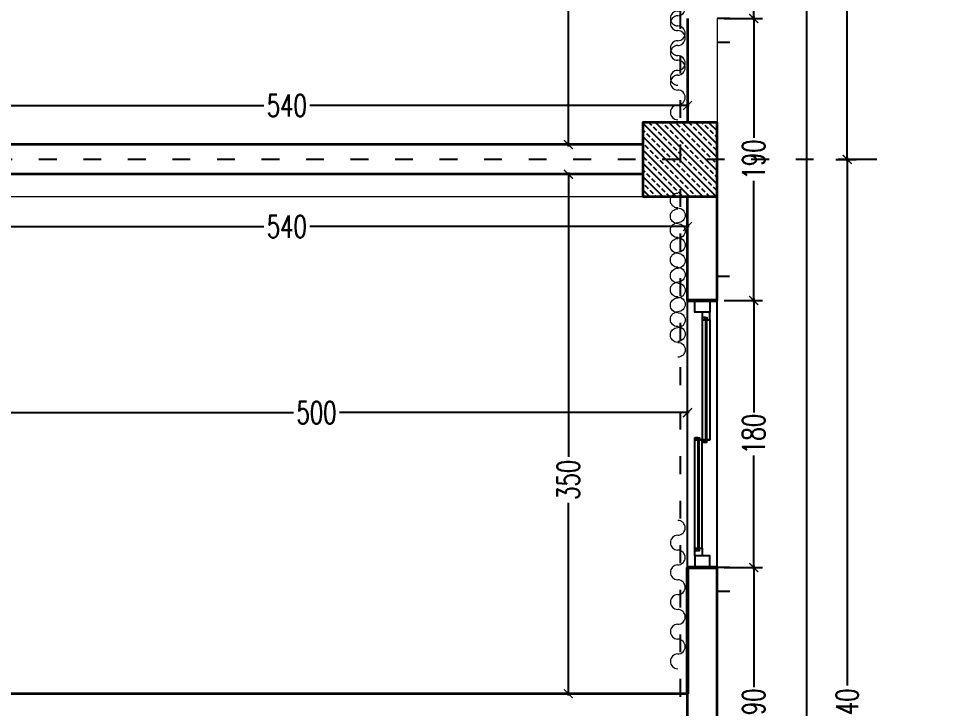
# Model space of a CAD drawing. Header units: centimetres. Extents: x -3207095 to 15275363, y -32656 to 4798027.
# Drawn here: x 693496 to 694117, y 4437584 to 4438049 of the extents above; entities that cross this region are included whole.
import ezdxf

# ---------------------------------------------------------------- set-up
doc = ezdxf.new("R2010")
doc.units = ezdxf.units.CM
doc.linetypes.add('ACAD_ISO03W100', pattern=[30, 12, -18])
doc.linetypes.add('DUZ', pattern=[500, 500])
doc.layers.get('0').update_dxf_attribs({"color": 1, "linetype": 'DUZ'})
for name, color, linetype in [('AGAC', 116, 'Continuous'), ('DIM', 1, 'DUZ'), ('KOLTAR_F', 145, 'Continuous'), ('PEN', 161, 'Continuous'), ('söve', 26, 'DUZ')]:
    doc.layers.add(name, color=color, linetype=linetype)
for name, color, linetype, lineweight in [('cam', 143, 'Continuous', 20), ('DUV', 220, 'Continuous', 50), ('DUVAR', 7, 'Continuous', 35), ('FE_PERDE', 205, 'Continuous', 15), ('gor25', 142, 'Continuous', 25), ('iç duvar', 7, 'Continuous', 50), ('KOLON_F', 3, 'Continuous', 35)]:
    doc.layers.add(name, color=color, linetype=linetype, lineweight=lineweight)
doc.styles.add('DIM', font='ROMANSTW.SHX', dxfattribs={"width": 0.7})
doc.dimstyles.new('1_100', dxfattribs={"dimtxt": 15, "dimasz": 6, "dimexe": 6, "dimexo": 0, "dimgap": 2, "dimtad": 0, "dimdec": 1, "dimzin": 11, "dimdsep": 46, "dimtxsty": 'DIM', "dimblk": 'ARCHTICK', "dimcen": 3, "dimdle": 1.25, "dimclrt": 2, "dimadec": 0, "dimazin": 0, "dimtfac": 1.25, "dimtdec": 1, "dimtix": 1, "dimtofl": 0, "dimtmove": 1, "dimatfit": 3, "dimldrblk": 'ARCHTICK', "dimfxl": 20, "dimfxlon": 1, "dimtolj": 1, "dimtzin": 0, "dimarcsym": 0})
pattern_1 = [(135, (5195369.399, 3777345.264), (-4.4901280605, -4.4901280605), []), (135, (5195369.399, 3777349.754), (-4.4901280605, -4.4901280605), [3.175, -1.5875])]

# ---------------------------------------------------------------- blocks, each defined once
blk = doc.blocks.new('GEN_BLOCK00601')
at = {"linetype": 'Continuous', "ltscale": 50}
for centre, start, end in [((50, 50), 0, 180), ((250, 50), 0, 180), ((450, 50), 0, 180), ((650, 50), 0, 180), ((850, 50), 0, 180), ((150, 50), 180, 0), ((350, 50), 180, 0), ((550, 50), 180, 0), ((750, 50), 180, 0), ((950, 50), 180, 0)]:
    blk.add_arc(centre, 50, start, end, dxfattribs=at)
for tag in ['Sfb', 'FLOOR']:
    blk.add_attdef(tag, (0, 0), '', height=1)
blk = doc.blocks.new('_ArchTick')
at = {"color": 0, "linetype": 'ByBlock', "const_width": 0.15}
blk.add_lwpolyline([(-0.5, -0.5), (0.5, 0.5)], dxfattribs=at)
blk = doc.blocks.new('*D4850')
at = {"layer": 'Defpoints', "color": 0, "linetype": 'Continuous', "lineweight": 5, "transparency": 16777216}
for p in [(693966.93, 4437678.74), (693991.56, 4437678.74), (693966.93, 4437488.74)]:
    blk.add_point(p, dxfattribs=at)
at = {"layer": 'DIM', "color": 0, "linetype": 'Continuous', "lineweight": -2, "transparency": 16777216}
for p, q in [((693971.56, 4437678.74), (693997.56, 4437678.74)), ((693991.56, 4437679.99), (693991.56, 4437598.24)), ((693991.56, 4437487.49), (693991.56, 4437569.24)), ((693971.56, 4437488.74), (693997.56, 4437488.74))]:
    blk.add_line(p, q, dxfattribs=at)
at = {"layer": 'DIM', "color": 0, "linetype": 'Continuous', "lineweight": -2, "transparency": 16777216, "xscale": 6, "yscale": 6, "zscale": 6}
for p, rotation in [((693991.56, 4437678.74), 90), ((693991.56, 4437488.74), 270)]:
    blk.add_blockref('_ArchTick', p, dxfattribs=dict(at, rotation=rotation))
at = {"layer": 'DIM', "color": 2, "linetype": 'Continuous', "lineweight": 5, "transparency": 16777216, "insert": (693991.56, 4437583.74), "char_height": 15, "attachment_point": 5, "rotation": 90, "style": 'DIM'}
blk.add_mtext('\\A1;190', dxfattribs=at)
blk = doc.blocks.new('*D4851')
at = {"layer": 'Defpoints', "color": 0, "linetype": 'Continuous', "lineweight": 5, "transparency": 16777216}
for p in [(693966.93, 4437858.74), (693991.56, 4437858.74), (693966.93, 4437678.74)]:
    blk.add_point(p, dxfattribs=at)
at = {"layer": 'DIM', "color": 0, "linetype": 'Continuous', "lineweight": -2, "transparency": 16777216}
for p, q in [((693971.56, 4437858.74), (693997.56, 4437858.74)), ((693991.56, 4437859.99), (693991.56, 4437783.24)), ((693991.56, 4437677.49), (693991.56, 4437754.24)), ((693971.56, 4437678.74), (693997.56, 4437678.74))]:
    blk.add_line(p, q, dxfattribs=at)
at = {"layer": 'DIM', "color": 0, "linetype": 'Continuous', "lineweight": -2, "transparency": 16777216, "xscale": 6, "yscale": 6, "zscale": 6}
for p, rotation in [((693991.56, 4437858.74), 90), ((693991.56, 4437678.74), 270)]:
    blk.add_blockref('_ArchTick', p, dxfattribs=dict(at, rotation=rotation))
at = {"layer": 'DIM', "color": 2, "linetype": 'Continuous', "lineweight": 5, "transparency": 16777216, "insert": (693991.56, 4437768.74), "char_height": 15, "attachment_point": 5, "rotation": 90, "style": 'DIM'}
blk.add_mtext('\\A1;180', dxfattribs=at)
blk = doc.blocks.new('*D4852')
at = {"layer": 'Defpoints', "color": 0, "linetype": 'Continuous', "lineweight": 5, "transparency": 16777216}
for p in [(693966.93, 4438048.74), (693991.56, 4438048.74), (693966.93, 4437858.74)]:
    blk.add_point(p, dxfattribs=at)
at = {"layer": 'DIM', "color": 0, "linetype": 'Continuous', "lineweight": -2, "transparency": 16777216}
for p, q in [((693991.56, 4438049.99), (693991.56, 4437968.24)), ((693971.56, 4438048.74), (693997.56, 4438048.74)), ((693991.56, 4437857.49), (693991.56, 4437939.24)), ((693971.56, 4437858.74), (693997.56, 4437858.74))]:
    blk.add_line(p, q, dxfattribs=at)
at = {"layer": 'DIM', "color": 0, "linetype": 'Continuous', "lineweight": -2, "transparency": 16777216, "xscale": 6, "yscale": 6, "zscale": 6}
for p, rotation in [((693991.56, 4438048.74), 90), ((693991.56, 4437858.74), 270)]:
    blk.add_blockref('_ArchTick', p, dxfattribs=dict(at, rotation=rotation))
at = {"layer": 'DIM', "color": 2, "linetype": 'Continuous', "lineweight": 5, "transparency": 16777216, "insert": (693991.56, 4437953.74), "char_height": 15, "attachment_point": 5, "rotation": 90, "style": 'DIM'}
blk.add_mtext('\\A1;190', dxfattribs=at)
blk = doc.blocks.new('*D4853')
at = {"layer": 'Defpoints', "color": 0, "linetype": 'Continuous', "lineweight": 5, "transparency": 16777216}
for p in [(693966.93, 4438228.74), (693991.56, 4438228.74), (693966.93, 4438048.74)]:
    blk.add_point(p, dxfattribs=at)
at = {"layer": 'DIM', "color": 0, "linetype": 'Continuous', "lineweight": -2, "transparency": 16777216}
for p, q in [((693991.56, 4438229.99), (693991.56, 4438153.24)), ((693971.56, 4438228.74), (693997.56, 4438228.74)), ((693991.56, 4438047.49), (693991.56, 4438124.24)), ((693971.56, 4438048.74), (693997.56, 4438048.74))]:
    blk.add_line(p, q, dxfattribs=at)
at = {"layer": 'DIM', "color": 0, "linetype": 'Continuous', "lineweight": -2, "transparency": 16777216, "xscale": 6, "yscale": 6, "zscale": 6}
for p, rotation in [((693991.56, 4438228.74), 90), ((693991.56, 4438048.74), 270)]:
    blk.add_blockref('_ArchTick', p, dxfattribs=dict(at, rotation=rotation))
at = {"layer": 'DIM', "color": 2, "linetype": 'Continuous', "lineweight": 5, "transparency": 16777216, "insert": (693991.56, 4438138.74), "char_height": 15, "attachment_point": 5, "rotation": 90, "style": 'DIM'}
blk.add_mtext('\\A1;180', dxfattribs=at)
blk = doc.blocks.new('*D4733')
at = {"layer": 'Defpoints', "color": 0, "linetype": 'Continuous', "lineweight": 5, "transparency": 16777216}
for p in [(694046.95, 4438693.74), (694054.55, 4437953.74), (694117.46, 4437953.74)]:
    blk.add_point(p, dxfattribs=at)
at = {"layer": 'DIM', "color": 0, "linetype": 'Continuous', "lineweight": -2, "transparency": 16777216}
for p, q in [((694046.95, 4438693.74), (694060.55, 4438693.74)), ((694054.55, 4438694.99), (694054.55, 4438339.24)), ((694054.55, 4437952.49), (694054.55, 4438308.24)), ((694074.55, 4437953.74), (694048.55, 4437953.74))]:
    blk.add_line(p, q, dxfattribs=at)
at = {"layer": 'DIM', "color": 0, "linetype": 'Continuous', "lineweight": -2, "transparency": 16777216, "xscale": 6, "yscale": 6, "zscale": 6}
for p, rotation in [((694054.55, 4438693.74), 90), ((694054.55, 4437953.74), 270)]:
    blk.add_blockref('_ArchTick', p, dxfattribs=dict(at, rotation=rotation))
at = {"layer": 'DIM', "color": 2, "linetype": 'Continuous', "lineweight": 5, "transparency": 16777216, "insert": (694054.55, 4438323.74), "char_height": 15, "attachment_point": 5, "rotation": 90, "style": 'DIM'}
blk.add_mtext('\\A1;740', dxfattribs=at)
blk = doc.blocks.new('*D4734')
at = {"layer": 'Defpoints', "color": 0, "linetype": 'Continuous', "lineweight": 5, "transparency": 16777216}
for p in [(694046.95, 4437953.74), (694046.95, 4437213.74), (694054.55, 4437213.74)]:
    blk.add_point(p, dxfattribs=at)
at = {"layer": 'DIM', "color": 0, "linetype": 'Continuous', "lineweight": -2, "transparency": 16777216}
for p, q in [((694046.95, 4437953.74), (694060.55, 4437953.74)), ((694054.55, 4437954.99), (694054.55, 4437599.24)), ((694054.55, 4437212.49), (694054.55, 4437568.24)), ((694046.95, 4437213.74), (694060.55, 4437213.74))]:
    blk.add_line(p, q, dxfattribs=at)
at = {"layer": 'DIM', "color": 0, "linetype": 'Continuous', "lineweight": -2, "transparency": 16777216, "xscale": 6, "yscale": 6, "zscale": 6}
for p, rotation in [((694054.55, 4437953.74), 90), ((694054.55, 4437213.74), 270)]:
    blk.add_blockref('_ArchTick', p, dxfattribs=dict(at, rotation=rotation))
at = {"layer": 'DIM', "color": 2, "linetype": 'Continuous', "lineweight": 5, "transparency": 16777216, "insert": (694054.55, 4437583.74), "char_height": 15, "attachment_point": 5, "rotation": 90, "style": 'DIM'}
blk.add_mtext('\\A1;740', dxfattribs=at)
blk = doc.blocks.new('*D4737')
at = {"layer": 'Defpoints', "color": 0, "linetype": 'Continuous', "lineweight": 5, "transparency": 16777216}
for p in [(693997.56, 4439758.74), (694027.41, 4439758.74), (693997.56, 4436818.74)]:
    blk.add_point(p, dxfattribs=at)
at = {"layer": 'DIM', "color": 0, "linetype": 'Continuous', "lineweight": -2, "transparency": 16777216}
for p, q in [((694007.41, 4439758.74), (694033.41, 4439758.74)), ((694027.41, 4439759.99), (694027.41, 4438309.24)), ((694027.41, 4436817.49), (694027.41, 4438268.24)), ((694007.41, 4436818.74), (694033.41, 4436818.74))]:
    blk.add_line(p, q, dxfattribs=at)
at = {"layer": 'DIM', "color": 0, "linetype": 'Continuous', "lineweight": -2, "transparency": 16777216, "xscale": 6, "yscale": 6, "zscale": 6}
for p, rotation in [((694027.41, 4439758.74), 90), ((694027.41, 4436818.74), 270)]:
    blk.add_blockref('_ArchTick', p, dxfattribs=dict(at, rotation=rotation))
at = {"layer": 'DIM', "color": 2, "linetype": 'Continuous', "lineweight": 5, "transparency": 16777216, "insert": (694027.41, 4438288.74), "char_height": 15, "attachment_point": 5, "rotation": 90, "style": 'DIM'}
blk.add_mtext('\\A1;2940', dxfattribs=at)
blk = doc.blocks.new('*D4610')
at = {"layer": 'Defpoints', "color": 0, "linetype": 'Continuous', "lineweight": 5, "transparency": 16777216}
for p in [(693916.93, 4438313.74), (693866.66, 4437963.74), (693906.1, 4437963.74)]:
    blk.add_point(p, dxfattribs=at)
at = {"layer": 'DIM', "color": 0, "linetype": 'Continuous', "lineweight": -2, "transparency": 16777216}
for p, q in [((693886.66, 4438313.74), (693860.66, 4438313.74)), ((693866.66, 4438314.99), (693866.66, 4438184.91)), ((693866.66, 4437962.49), (693866.66, 4438153.91)), ((693886.66, 4437963.74), (693860.66, 4437963.74))]:
    blk.add_line(p, q, dxfattribs=at)
at = {"layer": 'DIM', "color": 0, "linetype": 'Continuous', "lineweight": -2, "transparency": 16777216, "xscale": 6, "yscale": 6, "zscale": 6}
for p, rotation in [((693866.66, 4438313.74), 90), ((693866.66, 4437963.74), 270)]:
    blk.add_blockref('_ArchTick', p, dxfattribs=dict(at, rotation=rotation))
at = {"layer": 'DIM', "color": 2, "linetype": 'Continuous', "lineweight": 5, "transparency": 16777216, "insert": (693866.66, 4438169.41), "char_height": 15, "attachment_point": 5, "rotation": 90, "style": 'DIM'}
blk.add_mtext('\\A1;350', dxfattribs=at)
blk = doc.blocks.new('*D4611')
at = {"layer": 'Defpoints', "color": 0, "linetype": 'Continuous', "lineweight": 5, "transparency": 16777216}
for p in [(693906.1, 4437943.74), (693866.66, 4437593.74), (693906.1, 4437593.74)]:
    blk.add_point(p, dxfattribs=at)
at = {"layer": 'DIM', "color": 0, "linetype": 'Continuous', "lineweight": -2, "transparency": 16777216}
for p, q in [((693866.66, 4437944.99), (693866.66, 4437753.37)), ((693886.66, 4437943.74), (693860.66, 4437943.74)), ((693866.66, 4437592.49), (693866.66, 4437722.37)), ((693886.66, 4437593.74), (693860.66, 4437593.74))]:
    blk.add_line(p, q, dxfattribs=at)
at = {"layer": 'DIM', "color": 0, "linetype": 'Continuous', "lineweight": -2, "transparency": 16777216, "xscale": 6, "yscale": 6, "zscale": 6}
for p, rotation in [((693866.66, 4437943.74), 90), ((693866.66, 4437593.74), 270)]:
    blk.add_blockref('_ArchTick', p, dxfattribs=dict(at, rotation=rotation))
at = {"layer": 'DIM', "color": 2, "linetype": 'Continuous', "lineweight": 5, "transparency": 16777216, "insert": (693866.66, 4437737.87), "char_height": 15, "attachment_point": 5, "rotation": 90, "style": 'DIM'}
blk.add_mtext('\\A1;350', dxfattribs=at)
blk = doc.blocks.new('*D4659')
at = {"layer": 'Defpoints', "color": 0, "linetype": 'Continuous', "lineweight": 5, "transparency": 16777216}
for p in [(693406.93, 4437909.74), (693946.93, 4437908.52), (693946.93, 4437907.43)]:
    blk.add_point(p, dxfattribs=at)
at = {"layer": 'DIM', "color": 0, "linetype": 'Continuous', "lineweight": -2, "transparency": 16777216}
for p, q in [((693946.93, 4437907.43), (693946.93, 4437914.52)), ((693405.68, 4437908.52), (693661.43, 4437908.52)), ((693406.93, 4437909.74), (693406.93, 4437902.52)), ((693948.18, 4437908.52), (693692.43, 4437908.52))]:
    blk.add_line(p, q, dxfattribs=at)
at = {"layer": 'DIM', "color": 0, "linetype": 'Continuous', "lineweight": -2, "transparency": 16777216, "xscale": 6, "yscale": 6, "zscale": 6, "rotation": 180}
blk.add_blockref('_ArchTick', (693406.93, 4437908.52), dxfattribs=at)
at = {"layer": 'DIM', "color": 0, "linetype": 'Continuous', "lineweight": -2, "transparency": 16777216, "xscale": 6, "yscale": 6, "zscale": 6}
blk.add_blockref('_ArchTick', (693946.93, 4437908.52), dxfattribs=at)
at = {"layer": 'DIM', "color": 2, "linetype": 'Continuous', "lineweight": 5, "transparency": 16777216, "insert": (693676.93, 4437908.52), "char_height": 15, "attachment_point": 5, "style": 'DIM'}
blk.add_mtext('\\A1;540', dxfattribs=at)
blk = doc.blocks.new('*D4672')
at = {"layer": 'Defpoints', "color": 0, "linetype": 'Continuous', "lineweight": 5, "transparency": 16777216}
for p in [(693946.93, 4437783.16), (693446.93, 4437768.74), (693946.93, 4437768.74)]:
    blk.add_point(p, dxfattribs=at)
at = {"layer": 'DIM', "color": 0, "linetype": 'Continuous', "lineweight": -2, "transparency": 16777216}
for p, q in [((693446.93, 4437768.74), (693446.93, 4437789.16)), ((693946.93, 4437768.74), (693946.93, 4437789.16)), ((693445.68, 4437783.16), (693681.43, 4437783.16)), ((693948.18, 4437783.16), (693712.43, 4437783.16))]:
    blk.add_line(p, q, dxfattribs=at)
at = {"layer": 'DIM', "color": 0, "linetype": 'Continuous', "lineweight": -2, "transparency": 16777216, "xscale": 6, "yscale": 6, "zscale": 6, "rotation": 180}
blk.add_blockref('_ArchTick', (693446.93, 4437783.16), dxfattribs=at)
at = {"layer": 'DIM', "color": 0, "linetype": 'Continuous', "lineweight": -2, "transparency": 16777216, "xscale": 6, "yscale": 6, "zscale": 6}
blk.add_blockref('_ArchTick', (693946.93, 4437783.16), dxfattribs=at)
at = {"layer": 'DIM', "color": 2, "linetype": 'Continuous', "lineweight": 5, "transparency": 16777216, "insert": (693696.93, 4437783.16), "char_height": 15, "attachment_point": 5, "style": 'DIM'}
blk.add_mtext('\\A1;500', dxfattribs=at)
blk = doc.blocks.new('*D4906')
at = {"layer": 'Defpoints', "color": 0, "linetype": 'Continuous', "lineweight": 5, "transparency": 16777216}
for p in [(693406.93, 4437990.08), (693946.93, 4437990.08), (693946.93, 4437990.08)]:
    blk.add_point(p, dxfattribs=at)
at = {"layer": 'DIM', "color": 0, "linetype": 'Continuous', "lineweight": -2, "transparency": 16777216}
for p, q in [((693406.93, 4437990.08), (693406.93, 4437996.08)), ((693946.93, 4437990.08), (693946.93, 4437996.08)), ((693405.68, 4437990.08), (693661.43, 4437990.08)), ((693948.18, 4437990.08), (693692.43, 4437990.08))]:
    blk.add_line(p, q, dxfattribs=at)
at = {"layer": 'DIM', "color": 0, "linetype": 'Continuous', "lineweight": -2, "transparency": 16777216, "xscale": 6, "yscale": 6, "zscale": 6, "rotation": 180}
blk.add_blockref('_ArchTick', (693406.93, 4437990.08), dxfattribs=at)
at = {"layer": 'DIM', "color": 0, "linetype": 'Continuous', "lineweight": -2, "transparency": 16777216, "xscale": 6, "yscale": 6, "zscale": 6}
blk.add_blockref('_ArchTick', (693946.93, 4437990.08), dxfattribs=at)
at = {"layer": 'DIM', "color": 2, "linetype": 'Continuous', "lineweight": 5, "transparency": 16777216, "insert": (693676.93, 4437990.08), "char_height": 15, "attachment_point": 5, "style": 'DIM'}
blk.add_mtext('\\A1;540', dxfattribs=at)

msp = doc.modelspace()

# ---------------------------------------------------------------- hatches: boundary and pattern name
at = {"layer": 'KOLTAR_F'}
h = msp.add_hatch(dxfattribs=at)
h.set_pattern_fill('ANSI33', color=256, angle=90, style=0)
h.set_pattern_definition(pattern_1)
h.paths.add_polyline_path([(693966.93, 4437928.74), (693966.93, 4437978.74), (693916.93, 4437978.74), (693916.93, 4437928.74)])
h = msp.add_hatch(dxfattribs=at)
h.set_pattern_fill('ANSI33', color=256, angle=90, style=0)
h.set_pattern_definition(pattern_1)
h.paths.add_polyline_path([(693966.93, 4437928.74), (693966.93, 4437978.74), (693916.93, 4437978.74), (693916.93, 4437928.74)])
h = msp.add_hatch(dxfattribs=at)
h.set_pattern_fill('ANSI33', color=256, angle=90, style=0)
h.set_pattern_definition(pattern_1)
h.paths.add_polyline_path([(693966.93, 4437928.74), (693966.93, 4437978.74), (693916.93, 4437978.74), (693916.93, 4437928.74)])
h = msp.add_hatch(dxfattribs=at)
h.set_pattern_fill('ANSI33', color=256, angle=90, style=0)
h.set_pattern_definition(pattern_1)
h.paths.add_polyline_path([(693966.93, 4437928.74), (693966.93, 4437978.74), (693916.93, 4437978.74), (693916.93, 4437928.74)])

# ---------------------------------------------------------------- linework, layer by layer
at = {"color": 232, "linetype": 'ACAD_ISO03W100'}
for p, q in [((693941.93, 4439853.74), (693941.93, 4436723.74)), ((694061.93, 4437953.74), (690121.93, 4437953.74))]:
    msp.add_line(p, q, dxfattribs=at)
at = {"layer": 'AGAC'}
for p, q in [((693946.93, 4437678.74), (693946.93, 4437858.74)), ((693946.93, 4437678.74), (693946.93, 4437858.74)), ((693966.93, 4437678.74), (693966.93, 4437858.74)), ((693966.93, 4437678.74), (693966.93, 4437858.74))]:
    msp.add_line(p, q, dxfattribs=at)
at = {"layer": 'cam'}
for p, q in [((693958.93, 4437847.24), (693958.93, 4437763.24)), ((693958.93, 4437847.24), (693958.93, 4437763.24)), ((693959.43, 4437847.24), (693959.43, 4437763.24)), ((693959.43, 4437847.24), (693959.43, 4437763.24)), ((693959.93, 4437847.24), (693959.93, 4437763.24)), ((693959.93, 4437847.24), (693959.93, 4437763.24)), ((693953.93, 4437690.24), (693953.93, 4437766.24)), ((693953.93, 4437690.24), (693953.93, 4437766.24)), ((693954.43, 4437690.24), (693954.43, 4437766.24)), ((693954.43, 4437690.24), (693954.43, 4437766.24)), ((693954.93, 4437690.24), (693954.93, 4437766.24)), ((693954.93, 4437690.24), (693954.93, 4437766.24))]:
    msp.add_line(p, q, dxfattribs=at)
at = {"layer": 'DUV'}
for p, q in [((693946.93, 4437858.74), (693966.93, 4437858.74)), ((693946.93, 4437858.74), (693966.93, 4437858.74)), ((693946.93, 4437858.74), (693966.93, 4437858.74)), ((693946.93, 4437858.74), (693966.93, 4437858.74)), ((693946.93, 4437678.74), (693966.93, 4437678.74)), ((693946.93, 4437678.74), (693946.93, 4437593.74)), ((693946.93, 4437678.74), (693966.93, 4437678.74)), ((693946.93, 4437678.74), (693966.93, 4437678.74)), ((693946.93, 4437678.74), (693966.93, 4437678.74))]:
    msp.add_line(p, q, dxfattribs=at)
at = {"layer": 'DUVAR'}
for p, q in [((693946.93, 4438048.74), (693946.93, 4437978.74)), ((693946.93, 4438048.74), (693946.93, 4437978.74)), ((693916.93, 4437963.74), (693446.93, 4437963.74)), ((693916.93, 4437943.74), (693446.93, 4437943.74)), ((693946.93, 4437858.74), (693946.93, 4437928.74)), ((693946.93, 4437858.74), (693946.93, 4437928.74)), ((693966.93, 4437858.74), (693966.93, 4437928.74)), ((693966.93, 4437858.74), (693966.93, 4437928.74)), ((693946.93, 4437858.74), (693966.93, 4437858.74)), ((693946.93, 4437858.74), (693966.93, 4437858.74)), ((693946.93, 4437678.74), (693966.93, 4437678.74)), ((693946.93, 4437488.74), (693946.93, 4437678.74)), ((693946.93, 4437593.74), (693946.93, 4437678.74)), ((693946.93, 4437678.74), (693966.93, 4437678.74)), ((693966.93, 4437488.74), (693966.93, 4437678.74)), ((693946.93, 4437593.74), (693446.93, 4437593.74))]:
    msp.add_line(p, q, dxfattribs=at)
at = {"layer": 'gor25'}
for p, q in [((693956.93, 4437845.74), (693956.93, 4437764.74)), ((693956.93, 4437845.74), (693956.93, 4437764.74)), ((693961.93, 4437845.74), (693961.93, 4437764.74)), ((693961.93, 4437845.74), (693961.93, 4437764.74)), ((693951.93, 4437691.74), (693951.93, 4437764.74)), ((693951.93, 4437691.74), (693951.93, 4437764.74)), ((693956.93, 4437691.74), (693956.93, 4437764.74)), ((693956.93, 4437691.74), (693956.93, 4437764.74))]:
    msp.add_line(p, q, dxfattribs=at)
at = {"layer": 'iç duvar', "color": 7, "lineweight": 18}
for p, q in [((693966.93, 4438048.74), (693966.93, 4437978.74)), ((693966.93, 4438048.74), (693966.93, 4437978.74)), ((693966.93, 4437488.74), (693966.93, 4437678.74))]:
    msp.add_line(p, q, dxfattribs=at)
at = {"layer": 'iç duvar', "color": 252, "linetype": 'Continuous', "lineweight": 5, "true_color": 0x939598}
msp.add_line((693446.93, 4437928.74), (693916.93, 4437928.74), dxfattribs=at)
at = {"layer": 'KOLON_F'}
msp.add_lwpolyline([(693966.93, 4437928.74), (693966.93, 4437978.74), (693916.93, 4437978.74), (693916.93, 4437928.74)], close=True, dxfattribs=at)
msp.add_lwpolyline([(693966.93, 4437928.74), (693966.93, 4437978.74), (693916.93, 4437978.74), (693916.93, 4437928.74)], close=True, dxfattribs=at)
msp.add_lwpolyline([(693966.93, 4437928.74), (693966.93, 4437978.74), (693916.93, 4437978.74), (693916.93, 4437928.74)], close=True, dxfattribs=at)
msp.add_lwpolyline([(693966.93, 4437928.74), (693966.93, 4437978.74), (693916.93, 4437978.74), (693916.93, 4437928.74)], close=True, dxfattribs=at)
at = {"layer": 'PEN'}
for points in [[(693961.93, 4437850.74), (693961.93, 4437850.74), (693951.93, 4437850.74), (693951.93, 4437858.74), (693951.93, 4437858.74), (693961.93, 4437858.74), (693961.93, 4437858.74), (693961.93, 4437858.74), (693961.93, 4437850.74)], [(693961.93, 4437850.74), (693961.93, 4437850.74), (693951.93, 4437850.74), (693951.93, 4437858.74), (693951.93, 4437858.74), (693961.93, 4437858.74), (693961.93, 4437858.74), (693961.93, 4437858.74), (693961.93, 4437850.74)], [(693961.93, 4437850.74), (693961.93, 4437850.74), (693956.93, 4437850.74), (693956.93, 4437847.24), (693958.93, 4437847.24), (693959.93, 4437847.24), (693959.93, 4437845.74), (693961.93, 4437845.74), (693961.93, 4437850.74)], [(693961.93, 4437850.74), (693961.93, 4437850.74), (693956.93, 4437850.74), (693956.93, 4437847.24), (693958.93, 4437847.24), (693959.93, 4437847.24), (693959.93, 4437845.74), (693961.93, 4437845.74), (693961.93, 4437850.74)], [(693956.93, 4437847.24), (693956.93, 4437845.74), (693958.93, 4437845.74), (693958.93, 4437847.24)], [(693956.93, 4437847.24), (693956.93, 4437845.74), (693958.93, 4437845.74), (693958.93, 4437847.24)], [(693956.93, 4437764.74), (693956.93, 4437764.74), (693951.93, 4437764.74), (693951.93, 4437766.24), (693953.93, 4437766.24), (693954.93, 4437766.24), (693954.93, 4437764.74), (693956.93, 4437764.74), (693956.93, 4437764.74)], [(693951.93, 4437766.24), (693951.93, 4437764.74), (693953.93, 4437764.74), (693953.93, 4437766.24)], [(693956.93, 4437764.74), (693956.93, 4437764.74), (693951.93, 4437764.74), (693951.93, 4437766.24), (693953.93, 4437766.24), (693954.93, 4437766.24), (693954.93, 4437764.74), (693956.93, 4437764.74), (693956.93, 4437764.74)], [(693951.93, 4437766.24), (693951.93, 4437764.74), (693953.93, 4437764.74), (693953.93, 4437766.24)], [(693956.93, 4437763.24), (693956.93, 4437764.74), (693958.93, 4437764.74), (693958.93, 4437763.24)], [(693961.93, 4437764.74), (693961.93, 4437764.74), (693956.93, 4437764.74), (693956.93, 4437763.24), (693958.93, 4437763.24), (693959.93, 4437763.24), (693959.93, 4437764.74), (693961.93, 4437764.74), (693961.93, 4437764.74)], [(693956.93, 4437763.24), (693956.93, 4437764.74), (693958.93, 4437764.74), (693958.93, 4437763.24)], [(693961.93, 4437764.74), (693961.93, 4437764.74), (693956.93, 4437764.74), (693956.93, 4437763.24), (693958.93, 4437763.24), (693959.93, 4437763.24), (693959.93, 4437764.74), (693961.93, 4437764.74), (693961.93, 4437764.74)], [(693956.93, 4437686.74), (693956.93, 4437686.74), (693951.93, 4437686.74), (693951.93, 4437690.24), (693953.93, 4437690.24), (693954.93, 4437690.24), (693954.93, 4437691.74), (693956.93, 4437691.74), (693956.93, 4437686.74)], [(693951.93, 4437690.24), (693951.93, 4437691.74), (693953.93, 4437691.74), (693953.93, 4437690.24)], [(693956.93, 4437686.74), (693956.93, 4437686.74), (693951.93, 4437686.74), (693951.93, 4437690.24), (693953.93, 4437690.24), (693954.93, 4437690.24), (693954.93, 4437691.74), (693956.93, 4437691.74), (693956.93, 4437686.74)], [(693951.93, 4437690.24), (693951.93, 4437691.74), (693953.93, 4437691.74), (693953.93, 4437690.24)], [(693961.93, 4437686.74), (693961.93, 4437686.74), (693951.93, 4437686.74), (693951.93, 4437678.74), (693951.93, 4437678.74), (693961.93, 4437678.74), (693961.93, 4437678.74), (693961.93, 4437678.74), (693961.93, 4437686.74)], [(693961.93, 4437686.74), (693961.93, 4437686.74), (693951.93, 4437686.74), (693951.93, 4437678.74), (693951.93, 4437678.74), (693961.93, 4437678.74), (693961.93, 4437678.74), (693961.93, 4437678.74), (693961.93, 4437686.74)]]:
    msp.add_lwpolyline(points, close=True, dxfattribs=at)
at = {"layer": 'söve'}
for p, q in [((693975.51, 4438048.74), (693966.93, 4438048.74)), ((693975.51, 4438032.61), (693966.93, 4438032.61)), ((693975.51, 4438032.61), (693966.93, 4438032.61)), ((693975.3, 4437874.87), (693966.93, 4437874.87)), ((693975.51, 4437678.74), (693966.93, 4437678.74)), ((693975.51, 4437662.61), (693966.93, 4437662.61))]:
    msp.add_line(p, q, dxfattribs=at)

# ---------------------------------------------------------------- block references
at = {"layer": 'FE_PERDE', "yscale": 0.100000202655411, "zscale": 0.100000202655411}
for p, xscale, rotation in [((693945.43, 4438003.74), 0.100000202655411, 90.00000000000001), ((693945.43, 4437920.48), -0.100000202655411, 90)]:
    msp.add_blockref('GEN_BLOCK00601', p, dxfattribs=dict(at, xscale=xscale, rotation=rotation))
at = {"layer": 'FE_PERDE', "extrusion": (0, 0, -1), "yscale": 0.100000202655411, "zscale": -0.100000202655411, "rotation": 270}
for p, xscale in [((-693945.43, 4437980.52), -0.100000202655411), ((-693945.43, 4437931.07), 0.100000202655411), ((-693945.43, 4437610.52), -0.100000202655411)]:
    msp.add_blockref('GEN_BLOCK00601', p, dxfattribs=dict(at, xscale=xscale))

# ---------------------------------------------------------------- dimensions: what is measured, and where the dimension line sits
at = {"layer": 'DIM', "linetype": 'Continuous', "lineweight": 5}
for base, p1, p2, angle, picture, middle in [((694027.41, 4439758.74), (693997.56, 4436818.74), (693997.56, 4439758.74), 90, '*D4737', (694027.41, 4438288.74)), ((694054.55, 4437953.74), (694046.95, 4438693.74), (694117.46, 4437953.74), 90, '*D4733', (694054.55, 4438323.74)), ((693991.56, 4438228.74), (693966.93, 4438048.74), (693966.93, 4438228.74), 90, '*D4853', (693991.56, 4438138.74)), ((693991.56, 4438048.74), (693966.93, 4437858.74), (693966.93, 4438048.74), 90, '*D4852', (693991.56, 4437953.74)), ((693946.93, 4437990.08), (693406.93, 4437990.08), (693946.93, 4437990.08), 180, '*D4906', (693676.93, 4437990.08)), ((694054.55, 4437213.74), (694046.95, 4437953.74), (694046.95, 4437213.74), 90, '*D4734', (694054.55, 4437583.74)), ((693946.93, 4437908.52), (693406.93, 4437909.74), (693946.93, 4437907.43), 180, '*D4659', (693676.93, 4437908.52)), ((693991.56, 4437858.74), (693966.93, 4437678.74), (693966.93, 4437858.74), 90, '*D4851', (693991.56, 4437768.74)), ((693946.93, 4437783.16), (693446.93, 4437768.74), (693946.93, 4437768.74), 180, '*D4672', (693696.93, 4437783.16)), ((693991.56, 4437678.74), (693966.93, 4437488.74), (693966.93, 4437678.74), 90, '*D4850', (693991.56, 4437583.74))]:
    dim = msp.add_linear_dim(base=base, p1=p1, p2=p2, angle=angle, dimstyle='1_100', dxfattribs=at)
    dim.commit()
    dim.dimension.update_dxf_attribs({"geometry": picture, "text_midpoint": middle})
for base, p1, p2, picture, middle in [((693866.66, 4437963.74), (693916.93, 4438313.74), (693906.1, 4437963.74), '*D4610', (693866.66, 4438169.41)), ((693866.66, 4437593.74), (693906.1, 4437943.74), (693906.1, 4437593.74), '*D4611', (693866.66, 4437737.87))]:
    dim = msp.add_linear_dim(base=base, p1=p1, p2=p2, angle=90, dimstyle='1_100', dxfattribs=at)
    dim.commit()
    dim.dimension.update_dxf_attribs({"geometry": picture, "text_midpoint": middle, "dimtype": 160})

doc.saveas('drawing.dxf')
